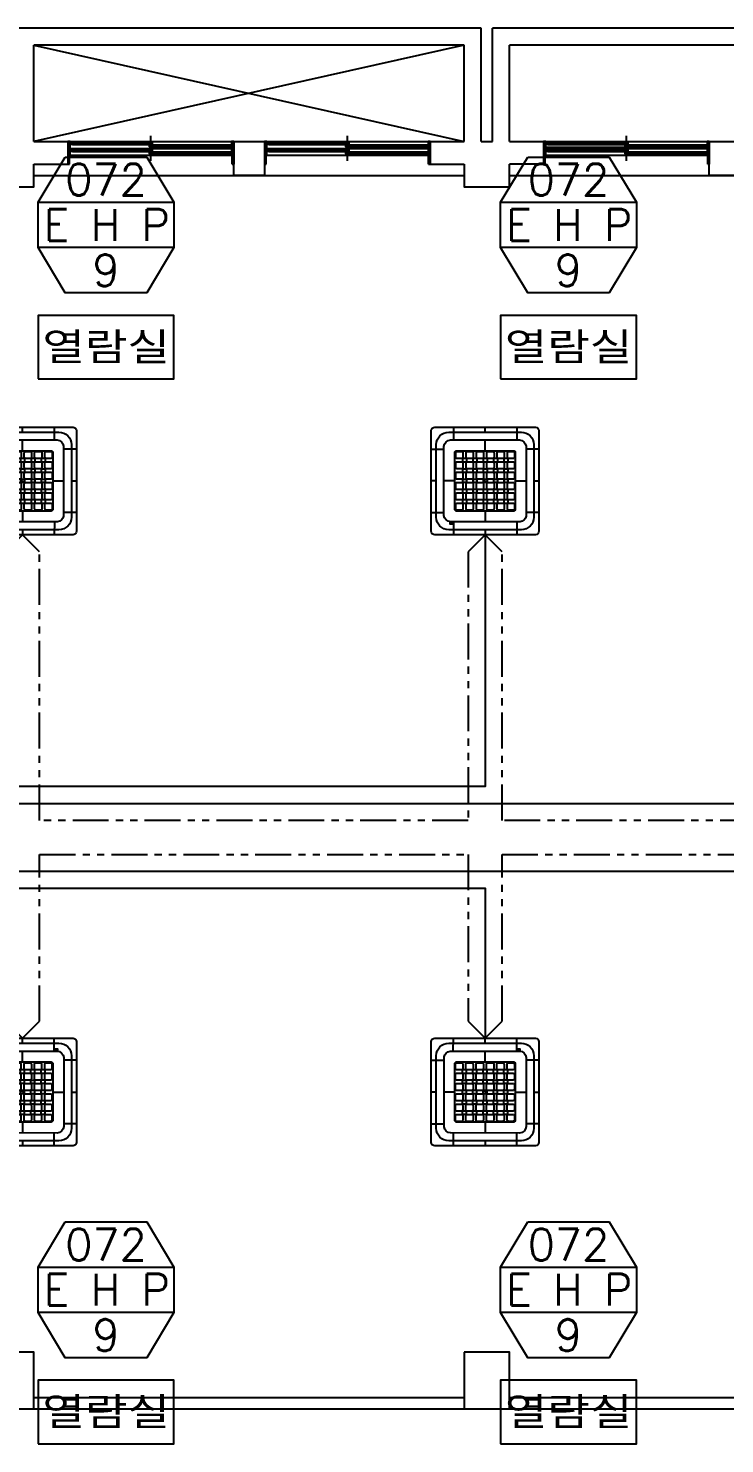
# Model space of a CAD drawing. Header units: millimetres. Extents: x -56261 to 196039, y 9480 to 100001.
# Drawn here: x 171633 to 177783, y 47671 to 60179 of the extents above; entities that cross this region are included whole.
import ezdxf
from ezdxf.enums import TextEntityAlignment as Align
from ezdxf.lldxf.tags import DXFTag

# ---------------------------------------------------------------- set-up
doc = ezdxf.new("R2010")
doc.units = ezdxf.units.MM
doc.linetypes.add('PHANTOM', pattern=[25, 20, -1, 1, -1, 1, -1])
doc.linetypes.add('PHANTOM2', pattern=[31.75, 15.875, -3.175, 3.175, -3.175, 3.175, -3.175])
for name, color, linetype in [('DVM_INDOOR', 7, 'Continuous'), ('DVM_INOUT_MARK', 2, 'Continuous'), ('DVM_INOUT_NAME', 7, 'Continuous'), ('PLAN', 9, 'Continuous'), ('SS-제어선', 61, 'PHANTOM'), ('SS-통신선', 181, 'CENTER2')]:
    doc.layers.add(name, color=color, linetype=linetype)
doc.styles.add('DVM_DEFAULT', font='romans.shx', dxfattribs={"bigfont": 'whgtxt.shx'})
tags = doc.linetypes.add('CENTER2', pattern=[28.575, 19.05, -3.175, 3.175, -3.175]).pattern_tags.tags
tags[10:11] = [DXFTag(74, 4), DXFTag(75, 0), DXFTag(340, '0'), DXFTag(46, 1.0), DXFTag(50, 0.0), DXFTag(44, 0.0), DXFTag(45, 0.0)]
tags[8:9] = [DXFTag(74, 4), DXFTag(75, 0), DXFTag(340, '0'), DXFTag(46, 1.0), DXFTag(50, 0.0), DXFTag(44, 0.0), DXFTag(45, 0.0)]
tags[6:7] = [DXFTag(74, 4), DXFTag(75, 0), DXFTag(340, '0'), DXFTag(46, 1.0), DXFTag(50, 0.0), DXFTag(44, 0.0), DXFTag(45, 0.0)]
tags[4:5] = [DXFTag(74, 4), DXFTag(75, 0), DXFTag(340, '0'), DXFTag(46, 1.0), DXFTag(50, 0.0), DXFTag(44, 0.0), DXFTag(45, 0.0)]

# ---------------------------------------------------------------- blocks, each defined once
blk = doc.blocks.new('ID_C_G4_T')
at = {"layer": 'DVM_INDOOR', "color": 0}
for p, q in [((-280, 475), (-280, 363)), ((0, 431), (0, 475)), ((280, 475), (280, 362)), ((-475, 280), (-362, 280)), ((0, 268), (0, 362)), ((475, 280), (362, 280)), ((-267, 0), (-363, 0)), ((-431, 0), (-473, 0)), ((267, 0), (362, 0)), ((431, 0), (475, 0)), ((-475, -280), (-362, -280)), ((-280, -362), (-280, -475)), ((0, -267), (0, -362)), ((281, -362), (280, -475)), ((475, -280), (362, -280)), ((0, -431), (0, -475))]:
    blk.add_line(p, q, dxfattribs=at)
for points in [[(-445, 475), (445, 475, -0.414214), (475, 445), (475, -445, -0.414214), (445, -475), (-445, -475, -0.414214), (-475, -445), (-475, 445, -0.414214)], [(-321, 431), (321, 431, -0.414214), (431, 321), (431, -321, -0.414214), (321, -431), (-321, -431, -0.414214), (-431, -321), (-431, 321, -0.414214)], [(-304, 363), (304, 362, -0.356312), (362, 308), (362, -310, -0.324549), (309, -362), (-304, -362, -0.384731), (-363, -304), (-363, 304, -0.377296)], [(-267, 249, -0.414214), (-249, 267), (249, 267, -0.414214), (267, 249), (267, -249, -0.414214), (249, -267), (-249, -267, -0.414214), (-267, -249)], [(-259, 247, -0.414214), (-246, 260), (-208, 260, -0.414214), (-195, 247), (-195, 211, -0.414214), (-208, 198), (-246, 198, -0.414214), (-259, 211)], [(-168, 247, -0.414214), (-155, 260), (-117, 260, -0.414214), (-104, 247), (-104, 211, -0.414214), (-117, 198), (-155, 198, -0.414214), (-168, 211)], [(-77, 248, -0.414214), (-64, 260), (-25, 260, -0.414214), (-13, 248), (-13, 211, -0.414214), (-25, 198), (-64, 198, -0.414214), (-77, 211)], [(15, 248, -0.414214), (27, 260), (66, 260, -0.414214), (79, 248), (79, 211, -0.414214), (66, 198), (27, 198, -0.414214), (15, 211)], [(106, 248, -0.414214), (119, 261), (157, 261, -0.414214), (170, 248), (170, 211, -0.414214), (157, 198), (119, 198, -0.414214), (106, 211)], [(197, 248, -0.414214), (210, 261), (248, 261, -0.414214), (261, 248), (261, 211, -0.414214), (248, 198), (210, 198, -0.414214), (197, 211)], [(-259, 156, -0.414214), (-246, 169), (-208, 169, -0.414214), (-195, 156), (-195, 119, -0.414214), (-208, 107), (-246, 107, -0.414214), (-259, 119)], [(-197, 194, -0.414214), (-191, 200), (-170, 200, -0.414214), (-165, 194), (-165, 173, -0.414214), (-170, 167), (-191, 167, -0.414214), (-197, 173)], [(-168, 156, -0.414214), (-155, 169), (-117, 169, -0.414214), (-104, 156), (-104, 119, -0.414214), (-117, 107), (-155, 107, -0.414214), (-168, 119)], [(-106, 194, -0.414214), (-100, 200), (-79, 200, -0.414214), (-73, 194), (-73, 173, -0.414214), (-79, 167), (-100, 167, -0.414214), (-106, 173)], [(-77, 156, -0.414214), (-64, 169), (-25, 169, -0.414214), (-13, 156), (-13, 120, -0.414214), (-25, 107), (-64, 107, -0.414214), (-77, 120)], [(-15, 194, -0.414214), (-9, 200), (12, 200, -0.414214), (18, 194), (18, 173, -0.414214), (12, 167), (-9, 167, -0.414214), (-15, 173)], [(15, 156, -0.414214), (27, 169), (66, 169, -0.414214), (79, 156), (79, 120, -0.414214), (66, 107), (27, 107, -0.414214), (15, 120)], [(77, 194, -0.414214), (82, 200), (103, 200, -0.414214), (109, 194), (109, 173, -0.414214), (103, 167), (82, 167, -0.414214), (77, 173)], [(106, 157, -0.414214), (119, 169), (157, 169, -0.414214), (170, 157), (170, 120, -0.414214), (157, 107), (119, 107, -0.414214), (106, 120)], [(168, 194, -0.414214), (174, 200), (195, 200, -0.414214), (200, 194), (200, 173, -0.414214), (195, 167), (174, 167, -0.414214), (168, 173)], [(197, 157, -0.414214), (210, 169), (248, 169, -0.414214), (261, 157), (261, 120, -0.414214), (248, 107), (210, 107, -0.414214), (197, 120)], [(-259, 65, -0.414214), (-246, 78), (-208, 78, -0.414214), (-195, 65), (-195, 28, -0.414214), (-208, 15), (-246, 15, -0.414214), (-259, 28)], [(-197, 103, -0.414214), (-191, 108), (-170, 108, -0.414214), (-165, 103), (-165, 82, -0.414214), (-170, 76), (-191, 76, -0.414214), (-197, 82)], [(-197, 11, -0.414214), (-191, 17), (-170, 17, -0.414214), (-165, 11), (-165, -10, -0.414214), (-170, -15), (-191, -15, -0.414214), (-197, -10)], [(-168, 65, -0.414214), (-155, 78), (-117, 78, -0.414214), (-104, 65), (-104, 28, -0.414214), (-117, 15), (-155, 15, -0.414214), (-168, 28)], [(-106, 103, -0.414214), (-100, 108), (-79, 108, -0.414214), (-73, 103), (-73, 82, -0.414214), (-79, 76), (-100, 76, -0.414214), (-106, 82)], [(-106, 11, -0.414214), (-100, 17), (-79, 17, -0.414214), (-73, 11), (-73, -10, -0.414214), (-79, -15), (-100, -15, -0.414214), (-106, -10)], [(-77, 65, -0.414214), (-64, 78), (-25, 78, -0.414214), (-13, 65), (-13, 28, -0.414214), (-25, 15), (-64, 15, -0.414214), (-77, 28)], [(-15, 103, -0.414214), (-9, 108), (12, 108, -0.414214), (18, 103), (18, 82, -0.414214), (12, 76), (-9, 76, -0.414214), (-15, 82)], [(-15, 11, -0.414214), (-9, 17), (12, 17, -0.414214), (18, 11), (18, -10, -0.414214), (12, -15), (-9, -15, -0.414214), (-15, -10)], [(15, 65, -0.414214), (27, 78), (66, 78, -0.414214), (79, 65), (79, 28, -0.414214), (66, 15), (27, 15, -0.414214), (15, 28)], [(77, 103, -0.414214), (82, 108), (103, 108, -0.414214), (109, 103), (109, 82, -0.414214), (103, 76), (82, 76, -0.414214), (77, 82)], [(77, 11, -0.414214), (82, 17), (103, 17, -0.414214), (109, 11), (109, -10, -0.414214), (103, -15), (82, -15, -0.414214), (77, -10)], [(106, 65, -0.414214), (119, 78), (157, 78, -0.414214), (170, 65), (170, 28, -0.414214), (157, 16), (119, 16, -0.414214), (106, 28)], [(168, 103, -0.414214), (174, 108), (195, 108, -0.414214), (200, 103), (200, 82, -0.414214), (195, 76), (174, 76, -0.414214), (168, 82)], [(168, 11, -0.414214), (174, 17), (195, 17, -0.414214), (200, 11), (200, -10, -0.414214), (195, -15), (174, -15, -0.414214), (168, -10)], [(197, 65, -0.414214), (210, 78), (248, 78, -0.414214), (261, 65), (261, 28, -0.414214), (248, 16), (210, 16, -0.414214), (197, 28)], [(-259, -26, -0.414214), (-246, -13), (-208, -13, -0.414214), (-195, -26), (-195, -63, -0.414214), (-208, -76), (-246, -76, -0.414214), (-259, -63)], [(-259, -117, -0.414214), (-246, -105), (-208, -105, -0.414214), (-195, -117), (-195, -154, -0.414214), (-208, -167), (-246, -167, -0.414214), (-259, -154)], [(-197, -80, -0.414214), (-191, -74), (-170, -74, -0.414214), (-165, -80), (-165, -101, -0.414214), (-170, -107), (-191, -107, -0.414214), (-197, -101)], [(-168, -26, -0.414214), (-155, -13), (-117, -13, -0.414214), (-104, -26), (-104, -63, -0.414214), (-117, -76), (-155, -76, -0.414214), (-168, -63)], [(-168, -117, -0.414214), (-155, -105), (-117, -105, -0.414214), (-104, -117), (-104, -154, -0.414214), (-117, -167), (-155, -167, -0.414214), (-168, -154)], [(-106, -80, -0.414214), (-100, -74), (-79, -74, -0.414214), (-73, -80), (-73, -101, -0.414214), (-79, -106), (-100, -106, -0.414214), (-106, -101)], [(-77, -26, -0.414214), (-64, -13), (-25, -13, -0.414214), (-13, -26), (-13, -63, -0.414214), (-25, -76), (-64, -76, -0.414214), (-77, -63)], [(-77, -117, -0.414214), (-64, -105), (-25, -105, -0.414214), (-13, -117), (-13, -154, -0.414214), (-25, -167), (-64, -167, -0.414214), (-77, -154)], [(-15, -80, -0.414214), (-9, -74), (12, -74, -0.414214), (18, -80), (18, -101, -0.414214), (12, -107), (-9, -107, -0.414214), (-15, -101)], [(15, -26, -0.414214), (27, -13), (66, -13, -0.414214), (79, -26), (79, -63, -0.414214), (66, -76), (27, -76, -0.414214), (15, -63)], [(15, -117, -0.414214), (27, -105), (66, -105, -0.414214), (79, -117), (79, -154, -0.414214), (66, -167), (27, -167, -0.414214), (15, -154)], [(77, -80, -0.414214), (82, -74), (103, -74, -0.414214), (109, -80), (109, -101, -0.414214), (103, -107), (82, -107, -0.414214), (77, -101)], [(106, -26, -0.414214), (119, -13), (157, -13, -0.414214), (170, -26), (170, -63, -0.414214), (157, -75), (119, -75, -0.414214), (106, -63)], [(106, -117, -0.414214), (119, -104), (157, -104, -0.414214), (170, -117), (170, -154, -0.414214), (157, -167), (119, -167, -0.414214), (106, -154)], [(168, -80, -0.414214), (174, -74), (195, -74, -0.414214), (200, -80), (200, -101, -0.414214), (195, -106), (174, -106, -0.414214), (168, -101)], [(197, -26, -0.414214), (210, -13), (248, -13, -0.414214), (261, -26), (261, -63, -0.414214), (248, -75), (210, -75, -0.414214), (197, -63)], [(197, -117, -0.414214), (210, -104), (248, -104, -0.414214), (261, -117), (261, -154, -0.414214), (248, -167), (210, -167, -0.414214), (197, -154)], [(-259, -208, -0.414214), (-246, -196), (-208, -196, -0.414214), (-195, -208), (-195, -245, -0.414214), (-208, -258), (-246, -258, -0.414214), (-259, -245)], [(-197, -171, -0.414214), (-191, -165), (-170, -165, -0.414214), (-165, -171), (-165, -192, -0.414214), (-170, -198), (-191, -198, -0.414214), (-197, -192)], [(-168, -208, -0.414214), (-155, -196), (-117, -196, -0.414214), (-104, -208), (-104, -245, -0.414214), (-117, -258), (-155, -258, -0.414214), (-168, -245)], [(-106, -171, -0.414214), (-100, -165), (-79, -165, -0.414214), (-73, -171), (-73, -192, -0.414214), (-79, -198), (-100, -198, -0.414214), (-106, -192)], [(-77, -208, -0.414214), (-64, -196), (-25, -196, -0.414214), (-13, -208), (-13, -245, -0.414214), (-25, -258), (-64, -258, -0.414214), (-77, -245)], [(-15, -171, -0.414214), (-9, -165), (12, -165, -0.414214), (18, -171), (18, -192, -0.414214), (12, -198), (-9, -198, -0.414214), (-15, -192)], [(15, -208, -0.414214), (27, -196), (66, -196, -0.414214), (79, -208), (79, -245, -0.414214), (66, -258), (27, -258, -0.414214), (15, -245)], [(77, -171, -0.414214), (82, -165), (103, -165, -0.414214), (109, -171), (109, -192, -0.414214), (103, -198), (82, -198, -0.414214), (77, -192)], [(106, -208, -0.414214), (119, -195), (157, -195, -0.414214), (170, -208), (170, -245, -0.414214), (157, -258), (119, -258, -0.414214), (106, -245)], [(168, -171, -0.414214), (174, -165), (195, -165, -0.414214), (200, -171), (200, -192, -0.414214), (195, -198), (174, -198, -0.414214), (168, -192)], [(197, -208, -0.414214), (210, -195), (248, -195, -0.414214), (261, -208), (261, -245, -0.414214), (248, -258), (210, -258, -0.414214), (197, -245)], [(-308, -366, -0.414214), (-307, -365), (-289, -365, -0.414214), (-288, -366), (-288, -380, -0.414214), (-289, -381), (-307, -381, -0.414214), (-308, -380)]]:
    blk.add_lwpolyline(points, format="xyb", close=True, dxfattribs=at)
at = {"layer": 'DVM_INDOOR', "color": 252}
for points in [[(0, 0), (-15, 0)], [(0, 0), (0, -15)]]:
    blk.add_lwpolyline(points, dxfattribs=at)
blk = doc.blocks.new('INOUT_MARK')
at = {"layer": 'DVM_INOUT_MARK', "color": 0}
for p, q in [((-600, 1560), (600, 1560)), ((600, 1160), (-600, 1160))]:
    blk.add_line(p, q, dxfattribs=at)
blk.add_lwpolyline([(-360, 1960), (360, 1960), (600, 1560), (600, 1160), (360, 760), (-360, 760), (-600, 1160), (-600, 1560), (-360, 1960)], dxfattribs=at)
at = {"layer": 'DVM_INOUT_NAME'}
blk.add_lwpolyline([(-600, 0), (600, 0), (600, 560), (-600, 560)], close=True, dxfattribs=at)
at = {"layer": 'DVM_INOUT_MARK', "color": 0, "style": 'DVM_DEFAULT'}
for tag, p in [('CAP', (0, 1760)), ('NO', (0, 960))]:
    blk.add_attdef(tag, text='', height=280, dxfattribs=at).set_placement(p, align=Align.MIDDLE_CENTER)
for tag, width, p, p2 in [('MNAME', 0.53094, (-549, 1220), (563, 1220)), ('QTY', 0.517418, (710, 1220), (1089, 1220))]:
    blk.add_attdef(tag, text='', height=280, dxfattribs=dict(at, width=width)).set_placement(p, p2, align=Align.FIT)
at = {"layer": 'DVM_INOUT_NAME', "style": 'DVM_DEFAULT', "width": 1.097081}
blk.add_attdef('INAME', text='', height=280, dxfattribs=at).set_placement((-562, 134), (564, 134), align=Align.FIT)

msp = doc.modelspace()

# ---------------------------------------------------------------- linework, layer by layer
at = {"layer": 'PLAN'}
for p, q in [((175633.4, 60178.8), (171533.4, 60178.8)), ((175633.4, 59178.8), (175633.4, 60178.8)), ((179833.4, 60178.8), (175733.4, 60178.8)), ((175733.4, 59178.8), (175733.4, 60178.8)), ((175483.4, 60028.8), (171683.4, 60028.8)), ((171683.4, 59178.8), (171683.4, 60028.8)), ((175483.4, 60028.8), (171683.4, 59178.8)), ((171683.4, 60028.8), (175483.4, 59178.8)), ((175483.4, 59178.8), (175483.4, 60028.8)), ((179683.4, 60028.8), (175883.4, 60028.8)), ((175883.4, 59178.8), (175883.4, 60028.8)), ((171683.4, 59178.8), (175483.4, 59178.8)), ((171983.4, 59178.8), (171983.4, 58978.8)), ((172002.9, 59178.8), (173428.3, 59178.8)), ((172022.4, 59168.3), (172703.4, 59168.3)), ((172715.6, 59007.8), (172715.6, 59227.9)), ((173447.8, 59178.8), (173447.8, 58978.8)), ((173719, 59178.8), (173719, 58978.8)), ((173738.5, 59178.8), (175163.9, 59178.8)), ((173758, 59168.3), (174439, 59168.3)), ((174451.2, 59007.8), (174451.2, 59227.9)), ((175183.4, 59178.8), (175183.4, 58978.8)), ((175183.4, 58978.8), (175183.4, 59178.8)), ((175633.4, 59178.8), (175733.4, 59178.8)), ((175883.4, 59178.8), (176183.4, 59178.8)), ((176183.4, 59178.8), (176183.4, 58978.8)), ((176183.4, 59178.8), (176183.4, 58978.8)), ((176202.9, 59178.8), (177628.3, 59178.8)), ((176222.4, 59168.3), (176903.4, 59168.3)), ((176915.6, 59007.8), (176915.6, 59227.9)), ((177647.8, 59178.8), (177647.8, 58978.8)), ((171998, 58978.8), (171998, 59056.9)), ((172002.9, 59117.8), (173428.3, 59117.8)), ((172002.9, 59056.9), (173428.3, 59056.9)), ((172022.4, 59159.5), (172703.4, 59159.5)), ((172022.4, 59150.7), (172703.4, 59150.7)), ((172022.4, 59107.3), (172703.4, 59107.3)), ((172022.4, 59098.5), (172703.4, 59098.5)), ((172022.4, 59089.7), (172703.4, 59089.7)), ((172727.8, 59148.6), (173408.8, 59148.6)), ((172727.8, 59139.8), (173408.8, 59139.8)), ((172727.8, 59131), (173408.8, 59131)), ((172727.8, 59087.6), (173408.8, 59087.6)), ((172727.8, 59078.8), (173408.8, 59078.8)), ((172727.8, 59070), (173408.8, 59070)), ((173433.2, 58978.8), (173433.2, 59056.9)), ((173733.6, 58978.8), (173733.6, 59056.9)), ((173738.5, 59117.8), (175163.9, 59117.8)), ((173738.5, 59056.9), (175163.9, 59056.9)), ((173758, 59159.5), (174439, 59159.5)), ((173758, 59150.7), (174439, 59150.7)), ((173758, 59107.3), (174439, 59107.3)), ((173758, 59098.5), (174439, 59098.5)), ((173758, 59089.7), (174439, 59089.7)), ((174463.4, 59148.6), (175144.4, 59148.6)), ((174463.4, 59139.8), (175144.4, 59139.8)), ((174463.4, 59131), (175144.4, 59131)), ((174463.4, 59087.6), (175144.4, 59087.6)), ((174463.4, 59078.8), (175144.4, 59078.8)), ((174463.4, 59070), (175144.4, 59070)), ((175168.8, 58978.8), (175168.8, 59056.9)), ((176183.4, 59128.8), (177647.8, 59128.8)), ((176198, 58978.8), (176198, 59056.9)), ((176202.9, 59117.8), (177628.3, 59117.8)), ((176202.9, 59056.9), (177628.3, 59056.9)), ((176222.4, 59159.5), (176903.4, 59159.5)), ((176222.4, 59150.7), (176903.4, 59150.7)), ((176222.4, 59107.3), (176903.4, 59107.3)), ((176222.4, 59098.5), (176903.4, 59098.5)), ((176222.4, 59089.7), (176903.4, 59089.7)), ((176927.8, 59148.6), (177608.8, 59148.6)), ((176927.8, 59139.8), (177608.8, 59139.8)), ((176927.8, 59131), (177608.8, 59131)), ((176927.8, 59087.6), (177608.8, 59087.6)), ((176927.8, 59078.8), (177608.8, 59078.8)), ((176927.8, 59070), (177608.8, 59070)), ((177633.2, 58978.8), (177633.2, 59056.9)), ((171683.4, 58978.8), (171998, 58978.8)), ((173433.2, 58978.8), (173447.8, 58978.8)), ((173719, 58978.8), (173733.6, 58978.8)), ((175168.8, 58978.8), (175483.4, 58978.8)), ((176183.4, 58978.8), (175883.4, 58978.8)), ((176183.4, 58978.8), (176198, 58978.8)), ((177633.2, 58978.8), (177647.8, 58978.8)), ((177633.2, 58978.8), (177647.8, 58978.8)), ((171683.4, 58878.8), (175483.4, 58878.8)), ((175883.4, 58878.8), (179683.4, 58878.8)), ((171683.4, 48078.8), (175483.4, 48078.8)), ((175883.4, 48078.8), (179683.4, 48078.8)), ((167483.4, 47978.8), (175883.4, 47978.8)), ((175883.4, 47978.8), (180083.4, 47978.8))]:
    msp.add_line(p, q, dxfattribs=at)
for points in [[(172002.9, 59117.8), (172002.9, 59149.7), (171993.2, 59149.7), (171993.2, 59169.2), (172002.9, 59169.2), (172002.9, 59178.8), (171983.4, 59178.8), (171983.4, 59117.8), (172002.9, 59117.8)], [(173428.3, 59178.8), (173428.3, 59149.7), (173438, 59149.7), (173438, 59130.2), (173428.3, 59130.2), (173428.3, 59117.8), (173447.8, 59117.8), (173447.8, 59178.8), (173428.3, 59178.8)], [(173738.5, 59117.8), (173738.5, 59149.7), (173728.8, 59149.7), (173728.8, 59169.2), (173738.5, 59169.2), (173738.5, 59178.8), (173719, 59178.8), (173719, 59117.8), (173738.5, 59117.8)], [(175163.9, 59178.8), (175163.9, 59149.7), (175173.6, 59149.7), (175173.6, 59130.2), (175163.9, 59130.2), (175163.9, 59117.8), (175183.4, 59117.8), (175183.4, 59178.8), (175163.9, 59178.8)], [(176202.9, 59117.8), (176202.9, 59149.7), (176193.2, 59149.7), (176193.2, 59169.2), (176202.9, 59169.2), (176202.9, 59178.8), (176183.4, 59178.8), (176183.4, 59117.8), (176202.9, 59117.8)], [(177628.3, 59178.8), (177628.3, 59149.7), (177638, 59149.7), (177638, 59130.2), (177628.3, 59130.2), (177628.3, 59117.8), (177647.8, 59117.8), (177647.8, 59178.8), (177628.3, 59178.8)], [(172002.9, 59056.9), (172002.9, 59088.7), (171993.2, 59088.7), (171993.2, 59108.3), (172002.9, 59108.3), (172002.9, 59117.8), (171983.4, 59117.8), (171983.4, 59056.9), (172002.9, 59056.9)], [(173428.3, 59117.8), (173428.3, 59088.7), (173438, 59088.7), (173438, 59069.2), (173428.3, 59069.2), (173428.3, 59056.9), (173447.8, 59056.9), (173447.8, 59117.8), (173428.3, 59117.8)], [(173738.5, 59056.9), (173738.5, 59088.7), (173728.8, 59088.7), (173728.8, 59108.3), (173738.5, 59108.3), (173738.5, 59117.8), (173719, 59117.8), (173719, 59056.9), (173738.5, 59056.9)], [(175163.9, 59117.8), (175163.9, 59088.7), (175173.6, 59088.7), (175173.6, 59069.2), (175163.9, 59069.2), (175163.9, 59056.9), (175183.4, 59056.9), (175183.4, 59117.8), (175163.9, 59117.8)], [(176202.9, 59056.9), (176202.9, 59088.7), (176193.2, 59088.7), (176193.2, 59108.3), (176202.9, 59108.3), (176202.9, 59117.8), (176183.4, 59117.8), (176183.4, 59056.9), (176202.9, 59056.9)], [(177628.3, 59117.8), (177628.3, 59088.7), (177638, 59088.7), (177638, 59069.2), (177628.3, 59069.2), (177628.3, 59056.9), (177647.8, 59056.9), (177647.8, 59117.8), (177628.3, 59117.8)], [(171283.4, 58978.8), (171283.4, 58778.8), (171683.4, 58778.8), (171683.4, 58978.8)], [(175483.4, 58978.8), (175483.4, 58778.8), (175883.4, 58778.8), (175883.4, 58978.8)], [(171683.4, 47978.8), (171683.4, 48478.8), (171283.4, 48478.8)], [(175483.4, 48478.8), (175483.4, 47978.8)], [(175883.4, 47978.8), (175883.4, 48478.8), (175483.4, 48478.8)]]:
    msp.add_lwpolyline(points, dxfattribs=at)
for points in [[(171998, 59168.3), (172022.4, 59168.3), (172022.4, 59150.7), (171998, 59150.7)], [(172703.4, 59168.3), (172727.8, 59168.3), (172727.8, 59150.7), (172703.4, 59150.7)], [(173447.8, 59178.8), (173719, 59178.8), (173719, 58878.8), (173447.8, 58878.8)], [(173733.6, 59168.3), (173758, 59168.3), (173758, 59150.7), (173733.6, 59150.7)], [(174439, 59168.3), (174463.4, 59168.3), (174463.4, 59150.7), (174439, 59150.7)], [(176198, 59168.3), (176222.4, 59168.3), (176222.4, 59150.7), (176198, 59150.7)], [(176903.4, 59168.3), (176927.8, 59168.3), (176927.8, 59150.7), (176903.4, 59150.7)], [(177647.8, 59178.8), (177919, 59178.8), (177919, 58878.8), (177647.8, 58878.8)], [(171998, 59107.3), (172022.4, 59107.3), (172022.4, 59089.7), (171998, 59089.7)], [(172703.4, 59148.6), (172727.8, 59148.6), (172727.8, 59131), (172703.4, 59131)], [(172703.4, 59107.3), (172727.8, 59107.3), (172727.8, 59089.7), (172703.4, 59089.7)], [(172703.4, 59087.6), (172727.8, 59087.6), (172727.8, 59070), (172703.4, 59070)], [(173408.8, 59148.6), (173433.2, 59148.6), (173433.2, 59131), (173408.8, 59131)], [(173408.8, 59087.6), (173433.2, 59087.6), (173433.2, 59070), (173408.8, 59070)], [(173733.6, 59107.3), (173758, 59107.3), (173758, 59089.7), (173733.6, 59089.7)], [(174439, 59148.6), (174463.4, 59148.6), (174463.4, 59131), (174439, 59131)], [(174439, 59107.3), (174463.4, 59107.3), (174463.4, 59089.7), (174439, 59089.7)], [(174439, 59087.6), (174463.4, 59087.6), (174463.4, 59070), (174439, 59070)], [(175144.4, 59148.6), (175168.8, 59148.6), (175168.8, 59131), (175144.4, 59131)], [(175144.4, 59087.6), (175168.8, 59087.6), (175168.8, 59070), (175144.4, 59070)], [(176198, 59107.3), (176222.4, 59107.3), (176222.4, 59089.7), (176198, 59089.7)], [(176903.4, 59148.6), (176927.8, 59148.6), (176927.8, 59131), (176903.4, 59131)], [(176903.4, 59107.3), (176927.8, 59107.3), (176927.8, 59089.7), (176903.4, 59089.7)], [(176903.4, 59087.6), (176927.8, 59087.6), (176927.8, 59070), (176903.4, 59070)], [(177608.8, 59148.6), (177633.2, 59148.6), (177633.2, 59131), (177608.8, 59131)], [(177608.8, 59087.6), (177633.2, 59087.6), (177633.2, 59070), (177608.8, 59070)]]:
    msp.add_lwpolyline(points, close=True, dxfattribs=at)
at = {"layer": 'SS-제어선', "linetype": 'PHANTOM2', "ltscale": 20}
for points in [[(171733.4, 53178.8), (171733.4, 55553.8), (171583.4, 55703.8), (171433.4, 55553.8), (171433.4, 53178.8)], [(175817.6, 53178.8), (175817.6, 55553.8), (175667.6, 55703.8), (175517.6, 55553.8), (175517.6, 53178.8)], [(175517.6, 53178.8), (171733.4, 53178.8)], [(180600.3, 53178.8), (175817.6, 53178.8)], [(171432.8, 52878.8), (171432.8, 51403.8), (171582.8, 51253.8), (171732.8, 51403.8), (171732.8, 52878.8)], [(171732.8, 52878.8), (175517, 52878.8)], [(175517, 52878.8), (175517, 51403.8), (175667, 51253.8), (175817, 51403.8), (175817, 52878.8)], [(175817, 52878.8), (180599.7, 52878.8), (180599.7, 51403.8), (180749.7, 51253.8)]]:
    msp.add_lwpolyline(points, dxfattribs=at)
at = {"layer": 'SS-통신선'}
for points in [[(175667.6, 55703.8), (175667.6, 53478.8), (169998.4, 53478.8), (169998.4, 51648.3), (168759.1, 51648.3)], [(168759.1, 51528), (170148.4, 51528), (170148.4, 53328.8), (180750.3, 53328.8), (180750.3, 55703.8)], [(180749.7, 51253.8), (180749.7, 52728.8), (170298.4, 52728.8), (170298.4, 51407.7), (168759.1, 51407.7)], [(168759.1, 51287.4), (170448.4, 51287.4), (170448.4, 52578.8), (175667, 52578.8), (175667, 51253.8)]]:
    msp.add_lwpolyline(points, dxfattribs=at)

# ---------------------------------------------------------------- block references
at = {"layer": 'DVM_INDOOR', "color": 4}
for p in [(171583.1, 56178.8), (175667.3, 56178.8)]:
    msp.add_blockref('ID_C_G4_T', p, dxfattribs=at)
at = {"layer": 'DVM_INDOOR', "color": 4, "rotation": 180}
for p in [(171583.1, 50778.8), (175667.3, 50778.8)]:
    msp.add_blockref('ID_C_G4_T', p, dxfattribs=at)
at = {"layer": 'DVM_INOUT_MARK'}
ref = msp.add_blockref('INOUT_MARK', (172319.4, 57081.3), dxfattribs=at)
ref.add_attrib('CAP', '072', dxfattribs={"color": 0, "height": 280, "style": 'DVM_DEFAULT'}).set_placement((172319.4, 58841.3), align=Align.MIDDLE_CENTER)
ref.add_attrib('MNAME', 'E H P', dxfattribs={"color": 0, "height": 280, "style": 'DVM_DEFAULT', "width": 0.967867}).set_placement((171770.6, 58301.4), (172882.1, 58301.4), align=Align.FIT)
ref.add_attrib('NO', '9', dxfattribs={"color": 0, "height": 280, "style": 'DVM_DEFAULT'}).set_placement((172319.4, 58041.3), align=Align.MIDDLE_CENTER)
ref.add_attrib('INAME', '열람실', dxfattribs={"layer": 'DVM_INOUT_NAME', "height": 280, "style": 'DVM_DEFAULT', "width": 1.149323}).set_placement((171757.6, 57215.3), (172883.9, 57215.3), align=Align.FIT)
ref = msp.add_blockref('INOUT_MARK', (176403.6, 57081.3), dxfattribs=at)
ref.add_attrib('CAP', '072', dxfattribs={"color": 0, "height": 280, "style": 'DVM_DEFAULT'}).set_placement((176403.6, 58841.3), align=Align.MIDDLE_CENTER)
ref.add_attrib('MNAME', 'E H P', dxfattribs={"color": 0, "height": 280, "style": 'DVM_DEFAULT', "width": 0.967867}).set_placement((175854.8, 58301.4), (176966.3, 58301.4), align=Align.FIT)
ref.add_attrib('NO', '9', dxfattribs={"color": 0, "height": 280, "style": 'DVM_DEFAULT'}).set_placement((176403.6, 58041.3), align=Align.MIDDLE_CENTER)
ref.add_attrib('INAME', '열람실', dxfattribs={"layer": 'DVM_INOUT_NAME', "height": 280, "style": 'DVM_DEFAULT', "width": 1.149323}).set_placement((175841.8, 57215.3), (176968.1, 57215.3), align=Align.FIT)
ref = msp.add_blockref('INOUT_MARK', (172319.4, 47670.9), dxfattribs=at)
ref.add_attrib('CAP', '072', dxfattribs={"color": 0, "height": 280, "style": 'DVM_DEFAULT'}).set_placement((172319.4, 49430.9), align=Align.MIDDLE_CENTER)
ref.add_attrib('MNAME', 'E H P', dxfattribs={"color": 0, "height": 280, "style": 'DVM_DEFAULT', "width": 0.967867}).set_placement((171770.6, 48891.1), (172882.1, 48891.1), align=Align.FIT)
ref.add_attrib('NO', '9', dxfattribs={"color": 0, "height": 280, "style": 'DVM_DEFAULT'}).set_placement((172319.4, 48630.9), align=Align.MIDDLE_CENTER)
ref.add_attrib('INAME', '열람실', dxfattribs={"layer": 'DVM_INOUT_NAME', "height": 280, "style": 'DVM_DEFAULT', "width": 1.149323}).set_placement((171757.6, 47804.9), (172883.9, 47804.9), align=Align.FIT)
ref = msp.add_blockref('INOUT_MARK', (176403.6, 47670.9), dxfattribs=at)
ref.add_attrib('CAP', '072', dxfattribs={"color": 0, "height": 280, "style": 'DVM_DEFAULT'}).set_placement((176403.6, 49430.9), align=Align.MIDDLE_CENTER)
ref.add_attrib('MNAME', 'E H P', dxfattribs={"color": 0, "height": 280, "style": 'DVM_DEFAULT', "width": 0.967867}).set_placement((175854.8, 48891.1), (176966.3, 48891.1), align=Align.FIT)
ref.add_attrib('NO', '9', dxfattribs={"color": 0, "height": 280, "style": 'DVM_DEFAULT'}).set_placement((176403.6, 48630.9), align=Align.MIDDLE_CENTER)
ref.add_attrib('INAME', '열람실', dxfattribs={"layer": 'DVM_INOUT_NAME', "height": 280, "style": 'DVM_DEFAULT', "width": 1.149323}).set_placement((175841.8, 47804.9), (176968.1, 47804.9), align=Align.FIT)

doc.saveas('drawing.dxf')
